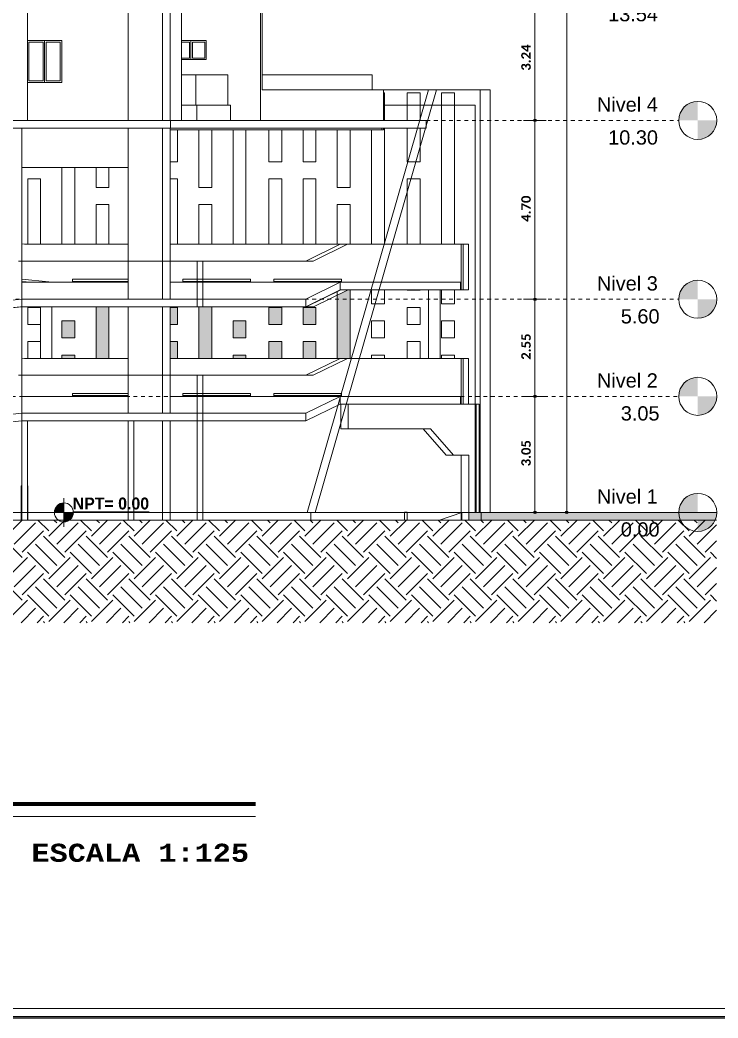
# Model space of a CAD drawing. Header units: metres. Extents: x -144 to 1000, y -717 to 29.
# Drawn here: x 122.27 to 140.63, y -672.35 to -646.13 of the extents above; entities that cross this region are included whole.
import ezdxf

# ---------------------------------------------------------------- set-up
doc = ezdxf.new("R2010")
doc.units = ezdxf.units.M
doc.linetypes.add('Punto 1 mm', pattern=[0.075, 0, -0.075])
doc.layers.get('0').update_dxf_attribs({"color": 1})
for name, color, linetype, lineweight in [('A-ANNO-DIMS', 1, 'Continuous', 9), ('A-DETL', 1, 'Continuous', 9), ('A-DETL-GENF', 1, 'Continuous', 9), ('A-DETL-THIN', 1, 'Continuous', 9), ('A-DOOR', 1, 'Continuous', 9), ('A-FLOR', 2, 'Continuous', 9), ('A-FLOR-HRAL', 1, 'Continuous', 9), ('A-FLOR-LEVL', 51, 'Continuous', 9), ('A-GLAZ', 1, 'Continuous', 9), ('A-WALL', 4, 'Continuous', 9), ('C-PRKG', 2, 'Continuous', 9), ('G-ANNO-DIMS', 1, 'Continuous', 9), ('G-ANNO-TEXT', 2, 'Continuous', 9), ('G-ANNO-TTLB', 3, 'Continuous', 18), ('G-IMPT', 1, 'Continuous', 9), ('S-COLS', 7, 'Continuous', 9)]:
    doc.layers.add(name, color=color, linetype=linetype, lineweight=lineweight)
doc.layers.add('A-WALL-PATT', color=7, linetype='Continuous', lineweight=35, true_color=0x9c9c9c)
doc.styles.add('Arial', font='arial.ttf', dxfattribs={"height": 0.433594})
doc.styles.add('Britannic Bold_B', font='', dxfattribs={"width": 0.7})
doc.styles.add('Calibri_B', font='calibrib.ttf', dxfattribs={"height": 0.165})
doc.styles.add('Courier New_B_8', font='courbd.ttf', dxfattribs={"height": 0.0035})
doc.styles.get('Britannic Bold_B').set_extended_font_data('Britannic Bold', bold=True)

# ---------------------------------------------------------------- blocks, each defined once
blk = doc.blocks.new('tarjeta de nathalie 00')
at = {"layer": 'G-IMPT', "lineweight": 9}
h = blk.add_hatch(color=3, dxfattribs=at)
h.paths.add_polyline_path([(-145.23888, -717.38489), (-145.21019, -717.38489), (-145.21019, -716.89355), (-145.21019, -716.79934), (-145.23888, -716.79934), (-145.23888, -716.89379)])
h.paths.add_polyline_path([(-145.20996, -716.7991), (-145.20996, -717.3851), (-145.2392, -717.3851), (-145.2392, -716.7991)])
h.paths.add_polyline_path([(-145.23902, -717.3868), (-145.20826, -717.3868), (-145.20826, -716.7974), (-145.2392, -716.7974), (-146.09866, -716.7974), (-146.09866, -717.3868)])
h.paths.add_polyline_path([(-145.20795, -716.79707), (-145.20795, -717.3871), (-146.09898, -717.3871), (-146.09898, -716.79707)])
at = {"layer": 'G-ANNO-TTLB', "color": 3}
for p, q in [((-145.20996, -717.3851), (-146.09696, -717.3851)), ((-146.09898, -717.3871), (-145.20795, -717.3871)), ((-146.09898, -717.38713), (-145.20795, -717.38713))]:
    blk.add_line(p, q, dxfattribs=at)
at = {"layer": 'G-ANNO-TTLB'}
blk.add_line((-145.23902, -717.3868), (-146.09866, -717.3868), dxfattribs=at)
blk = doc.blocks.new('GBGB')
at = {"layer": 'A-ANNO-DIMS', "lineweight": 25}
h = blk.add_hatch(color=256, dxfattribs=at)
edge = h.paths.add_edge_path()
edge.add_arc((135.812, -648.766), 0.0312, 0, 360)
h = blk.add_hatch(color=256, dxfattribs=at)
edge = h.paths.add_edge_path()
edge.add_arc((135.812, -648.766), 0.0312, 0, 360)
h = blk.add_hatch(color=256, dxfattribs=at)
edge = h.paths.add_edge_path()
edge.add_arc((135.812, -653.466), 0.0312, 0, 360)
h = blk.add_hatch(color=256, dxfattribs=at)
edge = h.paths.add_edge_path()
edge.add_arc((135.812, -653.466), 0.0312, 0, 360)
h = blk.add_hatch(color=256, dxfattribs=at)
edge = h.paths.add_edge_path()
edge.add_arc((135.812, -656.016), 0.0312, 0, 360)
h = blk.add_hatch(color=256, dxfattribs=at)
edge = h.paths.add_edge_path()
edge.add_arc((135.812, -656.016), 0.0312, 0, 360)
h = blk.add_hatch(color=256, dxfattribs=at)
edge = h.paths.add_edge_path()
edge.add_arc((135.812, -659.066), 0.0312, 0, 360)
h = blk.add_hatch(color=256, dxfattribs=at)
edge = h.paths.add_edge_path()
edge.add_arc((136.649, -659.066), 0.0312, 0, 360)
at = {"layer": 'A-DETL-GENF'}
h = blk.add_hatch(color=256, dxfattribs=at)
h.paths.add_polyline_path([(99.364, -659.266), (105.414, -659.266), (105.414, -659.066), (99.364, -659.066)])
h.paths.add_polyline_path([(140.588, -659.266), (140.588, -659.066), (134.078, -659.066), (134.078, -659.266), (135.435, -659.266)])
at = {"layer": 'A-FLOR-LEVL'}
h = blk.add_hatch(color=256, dxfattribs=at)
edge = h.paths.add_edge_path()
edge.add_line((140.095, -648.766), (139.595, -648.766))
edge.add_arc((140.095, -648.766), 0.5, 90, 180, ccw=False)
edge.add_line((140.095, -648.266), (140.095, -648.766))
h = blk.add_hatch(color=256, dxfattribs=at)
edge = h.paths.add_edge_path()
edge.add_line((140.095, -649.266), (140.095, -648.766))
edge.add_line((140.095, -648.766), (140.595, -648.766))
edge.add_arc((140.095, -648.766), 0.5, 270, 360, ccw=False)
h = blk.add_hatch(color=256, dxfattribs=at)
edge = h.paths.add_edge_path()
edge.add_line((140.095, -653.466), (139.595, -653.466))
edge.add_arc((140.095, -653.466), 0.5, 90, 180, ccw=False)
edge.add_line((140.095, -652.966), (140.095, -653.466))
h = blk.add_hatch(color=256, dxfattribs=at)
edge = h.paths.add_edge_path()
edge.add_line((140.095, -653.966), (140.095, -653.466))
edge.add_line((140.095, -653.466), (140.595, -653.466))
edge.add_arc((140.095, -653.466), 0.5, 270, 360, ccw=False)
h = blk.add_hatch(color=256, dxfattribs=at)
edge = h.paths.add_edge_path()
edge.add_line((140.095, -656.016), (139.595, -656.016))
edge.add_arc((140.095, -656.016), 0.5, 90, 180, ccw=False)
edge.add_line((140.095, -655.516), (140.095, -656.016))
h = blk.add_hatch(color=256, dxfattribs=at)
edge = h.paths.add_edge_path()
edge.add_line((140.095, -656.516), (140.095, -656.016))
edge.add_line((140.095, -656.016), (140.595, -656.016))
edge.add_arc((140.095, -656.016), 0.5, 270, 360, ccw=False)
h = blk.add_hatch(color=256, dxfattribs=at)
edge = h.paths.add_edge_path()
edge.add_line((140.095, -659.066), (139.595, -659.066))
edge.add_arc((140.095, -659.066), 0.5, 90, 180, ccw=False)
edge.add_line((140.095, -658.566), (140.095, -659.066))
h = blk.add_hatch(color=256, dxfattribs=at)
edge = h.paths.add_edge_path()
edge.add_line((140.095, -659.566), (140.095, -659.066))
edge.add_line((140.095, -659.066), (140.595, -659.066))
edge.add_arc((140.095, -659.066), 0.5, 270, 360, ccw=False)
at = {"layer": 'A-WALL-PATT', "true_color": 0xe0e6d9}
h = blk.add_hatch(color=254, dxfattribs=at)
h.paths.add_polyline_path([(123.374, -655.02), (123.712, -655.02), (123.712, -654.932), (123.374, -654.932)])
h.paths.add_polyline_path([(129.785, -655.02), (130.053, -655.02), (130.053, -654.578), (129.715, -654.578), (129.715, -655.02)])
h.paths.add_polyline_path([(129.153, -655.02), (129.153, -654.578), (128.815, -654.578), (128.815, -655.02), (128.994, -655.02)])
h.paths.add_polyline_path([(124.274, -655.02), (124.612, -655.02), (124.612, -653.667), (124.274, -653.667), (124.274, -654.932)])
h.paths.add_polyline_path([(126.218, -655.02), (126.412, -655.02), (126.412, -654.578), (126.218, -654.578), (126.218, -654.8)])
h.paths.add_polyline_path([(127.143, -655.02), (127.312, -655.02), (127.312, -653.667), (126.974, -653.667), (126.974, -655.02), (127.083, -655.02)])
h.paths.add_polyline_path([(128.212, -655.02), (128.212, -654.932), (127.874, -654.932), (127.874, -655.02)])
h.paths.add_polyline_path([(130.905, -655.02), (130.953, -655.02), (130.953, -653.22), (130.905, -653.22), (130.615, -653.361), (130.615, -655.02), (130.881, -655.02)])
h.paths.add_polyline_path([(128.212, -654.482), (128.212, -654.032), (127.874, -654.032), (127.874, -654.482)])
h.paths.add_polyline_path([(123.712, -654.482), (123.712, -654.032), (123.374, -654.032), (123.374, -654.482)])
h.paths.add_polyline_path([(126.412, -654.128), (126.412, -653.678), (126.218, -653.678), (126.218, -654.128)])
h.paths.add_polyline_path([(128.815, -654.128), (129.153, -654.128), (129.153, -653.678), (128.815, -653.678), (128.815, -654.032)])
h.paths.add_polyline_path([(129.715, -654.128), (130.053, -654.128), (130.053, -653.678), (129.715, -653.678), (129.715, -653.904)])
at = {"layer": 'G-ANNO-DIMS'}
h = blk.add_hatch(color=256, dxfattribs=at)
edge = h.paths.add_edge_path()
edge.add_line((123.426, -659.066), (123.176, -659.066))
edge.add_arc((123.426, -659.066), 0.25, 90, 180, ccw=False)
edge.add_line((123.426, -658.816), (123.426, -659.066))
h = blk.add_hatch(color=256, dxfattribs=at)
edge = h.paths.add_edge_path()
edge.add_line((123.426, -659.066), (123.676, -659.066))
edge.add_arc((123.426, -659.066), 0.25, 270, 360, ccw=False)
edge.add_line((123.426, -659.316), (123.426, -659.066))
at = {"layer": 'A-ANNO-DIMS'}
for p, q in [((136.649, -659.066), (136.649, -613.126)), ((135.812, -648.766), (135.812, -645.526)), ((135.812, -648.766), (135.512, -648.766)), ((135.812, -648.766), (135.512, -648.766)), ((135.812, -653.466), (135.812, -648.766)), ((135.812, -648.766), (136.112, -648.766)), ((135.812, -648.766), (136.112, -648.766)), ((135.812, -653.466), (135.512, -653.466)), ((135.812, -653.466), (135.512, -653.466)), ((135.812, -656.016), (135.812, -653.466)), ((135.812, -653.466), (136.112, -653.466)), ((135.812, -653.466), (136.112, -653.466)), ((135.812, -656.016), (135.512, -656.016)), ((135.812, -656.016), (135.512, -656.016)), ((135.812, -659.066), (135.812, -656.016)), ((135.812, -656.016), (136.112, -656.016)), ((135.812, -656.016), (136.112, -656.016)), ((135.812, -659.066), (135.512, -659.066)), ((135.812, -659.066), (136.112, -659.066)), ((136.649, -659.066), (136.349, -659.066)), ((136.649, -659.066), (136.949, -659.066))]:
    blk.add_line(p, q, dxfattribs=at)
at = {"layer": 'A-ANNO-DIMS', "lineweight": 25}
for centre in [(135.812, -648.766), (135.812, -648.766), (135.812, -653.466), (135.812, -653.466), (135.812, -656.016), (135.812, -656.016), (135.812, -659.066), (136.649, -659.066)]:
    blk.add_circle(centre, 0.0312, dxfattribs=at)
at = {"layer": 'A-DETL-GENF', "color": 252, "true_color": 0x959595}
for p, q in [((121.905, -659.69), (122.329, -659.266)), ((123.027, -659.55), (122.743, -659.266)), ((123.027, -659.69), (123.451, -659.266)), ((123.238, -659.339), (123.165, -659.266)), ((124.15, -659.55), (123.866, -659.266)), ((124.15, -659.69), (124.574, -659.266)), ((124.36, -659.339), (124.287, -659.266)), ((125.272, -659.55), (124.988, -659.266)), ((125.272, -659.69), (125.696, -659.266)), ((125.483, -659.339), (125.41, -659.266)), ((126.395, -659.55), (126.111, -659.266)), ((126.395, -659.69), (126.819, -659.266)), ((126.605, -659.339), (126.532, -659.266)), ((127.517, -659.55), (127.233, -659.266)), ((127.517, -659.69), (127.941, -659.266)), ((127.728, -659.339), (127.655, -659.266)), ((128.64, -659.55), (128.356, -659.266)), ((128.64, -659.69), (129.064, -659.266)), ((128.85, -659.339), (128.777, -659.266)), ((129.762, -659.55), (129.478, -659.266)), ((129.762, -659.69), (130.187, -659.266)), ((129.973, -659.339), (129.9, -659.266)), ((130.885, -659.55), (130.601, -659.266)), ((130.885, -659.69), (131.309, -659.266)), ((131.095, -659.339), (131.022, -659.266)), ((132.008, -659.55), (131.723, -659.266)), ((132.008, -659.69), (132.432, -659.266)), ((132.218, -659.339), (132.145, -659.266)), ((133.13, -659.55), (132.846, -659.266)), ((133.13, -659.69), (133.554, -659.266)), ((133.341, -659.339), (133.267, -659.266)), ((134.253, -659.55), (133.969, -659.266)), ((134.253, -659.69), (134.677, -659.266)), ((134.463, -659.339), (134.39, -659.266)), ((135.375, -659.55), (135.091, -659.266)), ((135.375, -659.69), (135.799, -659.266)), ((135.586, -659.339), (135.513, -659.266)), ((136.498, -659.55), (136.214, -659.266)), ((136.498, -659.69), (136.922, -659.266)), ((136.708, -659.339), (136.635, -659.266)), ((137.62, -659.55), (137.336, -659.266)), ((137.62, -659.69), (138.044, -659.266)), ((137.831, -659.339), (137.758, -659.266)), ((138.743, -659.55), (138.459, -659.266)), ((138.743, -659.69), (139.167, -659.266)), ((138.953, -659.339), (138.88, -659.266)), ((139.865, -659.55), (139.581, -659.266)), ((139.865, -659.69), (140.289, -659.266)), ((140.076, -659.339), (140.003, -659.266)), ((122.115, -659.901), (122.676, -659.34)), ((122.326, -660.111), (122.887, -659.55)), ((123.238, -659.901), (123.799, -659.34)), ((123.448, -660.111), (124.009, -659.55)), ((124.36, -659.901), (124.922, -659.34)), ((124.571, -660.111), (125.132, -659.55)), ((125.483, -659.901), (126.044, -659.34)), ((125.693, -660.111), (126.255, -659.55)), ((126.605, -659.901), (127.167, -659.34)), ((126.816, -660.111), (127.377, -659.55)), ((127.728, -659.901), (128.289, -659.34)), ((127.938, -660.111), (128.5, -659.55)), ((128.85, -659.901), (129.412, -659.34)), ((129.061, -660.111), (129.622, -659.55)), ((129.973, -659.901), (130.534, -659.34)), ((130.183, -660.111), (130.745, -659.55)), ((131.095, -659.901), (131.657, -659.34)), ((131.306, -660.111), (131.867, -659.55)), ((132.218, -659.901), (132.779, -659.34)), ((132.428, -660.111), (132.99, -659.55)), ((133.341, -659.901), (133.902, -659.34)), ((133.551, -660.111), (134.112, -659.55)), ((134.463, -659.901), (135.024, -659.34)), ((134.674, -660.111), (135.235, -659.55)), ((135.586, -659.901), (136.147, -659.34)), ((135.796, -660.111), (136.357, -659.55)), ((136.708, -659.901), (137.269, -659.34)), ((136.919, -660.111), (137.48, -659.55)), ((137.831, -659.901), (138.392, -659.34)), ((138.041, -660.111), (138.602, -659.55)), ((138.953, -659.901), (139.514, -659.34)), ((139.164, -660.111), (139.725, -659.55)), ((140.076, -659.901), (140.588, -659.389)), ((122.326, -660.252), (121.764, -659.691)), ((123.448, -660.252), (122.887, -659.691)), ((124.571, -660.252), (124.009, -659.691)), ((125.693, -660.252), (125.132, -659.691)), ((126.816, -660.252), (126.255, -659.691)), ((127.938, -660.252), (127.377, -659.691)), ((129.061, -660.252), (128.5, -659.691)), ((130.183, -660.252), (129.622, -659.691)), ((131.306, -660.252), (130.745, -659.691)), ((132.428, -660.252), (131.867, -659.691)), ((133.551, -660.252), (132.99, -659.691)), ((134.674, -660.252), (134.112, -659.691)), ((135.796, -660.252), (135.235, -659.691)), ((136.919, -660.252), (136.357, -659.691)), ((138.041, -660.252), (137.48, -659.691)), ((139.164, -660.252), (138.602, -659.691)), ((140.286, -660.252), (139.725, -659.691)), ((140.286, -660.111), (140.588, -659.809)), ((123.238, -660.462), (122.676, -659.901)), ((124.36, -660.462), (123.799, -659.901)), ((125.483, -660.462), (124.922, -659.901)), ((126.605, -660.462), (126.044, -659.901)), ((127.728, -660.462), (127.167, -659.901)), ((128.85, -660.462), (128.289, -659.901)), ((129.973, -660.462), (129.412, -659.901)), ((131.095, -660.462), (130.534, -659.901)), ((132.218, -660.462), (131.657, -659.901)), ((133.341, -660.462), (132.779, -659.901)), ((134.463, -660.462), (133.902, -659.901)), ((135.586, -660.462), (135.024, -659.901)), ((136.708, -660.462), (136.147, -659.901)), ((137.831, -660.462), (137.269, -659.901)), ((138.953, -660.462), (138.392, -659.901)), ((140.076, -660.462), (139.514, -659.901)), ((121.905, -660.813), (122.466, -660.252)), ((123.027, -660.673), (122.466, -660.112)), ((123.027, -660.813), (123.589, -660.252)), ((124.15, -660.673), (123.589, -660.112)), ((124.15, -660.813), (124.711, -660.252)), ((125.272, -660.673), (124.711, -660.112)), ((125.272, -660.813), (125.834, -660.252)), ((126.395, -660.673), (125.834, -660.112)), ((126.395, -660.813), (126.956, -660.252)), ((127.517, -660.673), (126.956, -660.112)), ((127.517, -660.813), (128.079, -660.252)), ((128.64, -660.673), (128.079, -660.112)), ((128.64, -660.813), (129.201, -660.252)), ((129.762, -660.673), (129.201, -660.112)), ((129.762, -660.813), (130.324, -660.252)), ((130.885, -660.673), (130.324, -660.112)), ((130.885, -660.813), (131.446, -660.252)), ((132.008, -660.673), (131.446, -660.112)), ((132.008, -660.813), (132.569, -660.252)), ((133.13, -660.673), (132.569, -660.112)), ((133.13, -660.813), (133.691, -660.252)), ((134.253, -660.673), (133.691, -660.112)), ((134.253, -660.813), (134.814, -660.252)), ((135.375, -660.673), (134.814, -660.112)), ((135.375, -660.813), (135.936, -660.252)), ((136.498, -660.673), (135.936, -660.112)), ((136.498, -660.813), (137.059, -660.252)), ((137.62, -660.673), (137.059, -660.112)), ((137.62, -660.813), (138.181, -660.252)), ((138.743, -660.673), (138.181, -660.112)), ((138.743, -660.813), (139.304, -660.252)), ((139.865, -660.673), (139.304, -660.112)), ((139.865, -660.813), (140.427, -660.252)), ((140.588, -660.274), (140.427, -660.112)), ((122.115, -661.024), (122.676, -660.463)), ((123.238, -661.024), (123.799, -660.463)), ((124.36, -661.024), (124.922, -660.463)), ((125.483, -661.024), (126.044, -660.463)), ((126.605, -661.024), (127.167, -660.463)), ((127.728, -661.024), (128.289, -660.463)), ((128.85, -661.024), (129.412, -660.463)), ((129.973, -661.024), (130.534, -660.463)), ((131.095, -661.024), (131.657, -660.463)), ((132.218, -661.024), (132.779, -660.463)), ((133.341, -661.024), (133.902, -660.463)), ((134.463, -661.024), (135.024, -660.463)), ((135.586, -661.024), (136.147, -660.463)), ((136.708, -661.024), (137.269, -660.463)), ((137.831, -661.024), (138.392, -660.463)), ((138.953, -661.024), (139.514, -660.463)), ((140.076, -661.024), (140.588, -660.511)), ((122.326, -661.374), (121.764, -660.813)), ((122.326, -661.234), (122.887, -660.673)), ((123.448, -661.374), (122.887, -660.813)), ((123.448, -661.234), (124.009, -660.673)), ((124.571, -661.374), (124.009, -660.813)), ((124.571, -661.234), (125.132, -660.673)), ((125.693, -661.374), (125.132, -660.813)), ((125.693, -661.234), (126.255, -660.673)), ((126.816, -661.374), (126.255, -660.813)), ((126.816, -661.234), (127.377, -660.673)), ((127.938, -661.374), (127.377, -660.813)), ((127.938, -661.234), (128.5, -660.673)), ((129.061, -661.374), (128.5, -660.813)), ((129.061, -661.234), (129.622, -660.673)), ((130.183, -661.374), (129.622, -660.813)), ((130.183, -661.234), (130.745, -660.673)), ((131.306, -661.374), (130.745, -660.813)), ((131.306, -661.234), (131.867, -660.673)), ((132.428, -661.374), (131.867, -660.813)), ((132.428, -661.234), (132.99, -660.673)), ((133.551, -661.374), (132.99, -660.813)), ((133.551, -661.234), (134.112, -660.673)), ((134.674, -661.374), (134.112, -660.813)), ((134.674, -661.234), (135.235, -660.673)), ((135.796, -661.374), (135.235, -660.813)), ((135.796, -661.234), (136.357, -660.673)), ((136.919, -661.374), (136.357, -660.813)), ((136.919, -661.234), (137.48, -660.673)), ((138.041, -661.374), (137.48, -660.813)), ((138.041, -661.234), (138.602, -660.673)), ((139.164, -661.374), (138.602, -660.813)), ((139.164, -661.234), (139.725, -660.673)), ((140.286, -661.374), (139.725, -660.813)), ((123.238, -661.584), (122.676, -661.023)), ((124.36, -661.584), (123.799, -661.023)), ((125.483, -661.584), (124.922, -661.023)), ((126.605, -661.584), (126.044, -661.023)), ((127.728, -661.584), (127.167, -661.023)), ((128.85, -661.584), (128.289, -661.023)), ((129.973, -661.584), (129.412, -661.023)), ((131.095, -661.584), (130.534, -661.023)), ((132.218, -661.584), (131.657, -661.023)), ((133.341, -661.584), (132.779, -661.023)), ((134.463, -661.584), (133.902, -661.023)), ((135.586, -661.584), (135.024, -661.023)), ((136.708, -661.584), (136.147, -661.023)), ((137.831, -661.584), (137.269, -661.023)), ((138.953, -661.584), (138.392, -661.023)), ((140.076, -661.584), (139.514, -661.023)), ((140.286, -661.234), (140.588, -660.932)), ((121.905, -661.935), (122.466, -661.374)), ((123.027, -661.795), (122.466, -661.234)), ((123.027, -661.935), (123.589, -661.374)), ((124.15, -661.795), (123.589, -661.234)), ((124.15, -661.935), (124.711, -661.374)), ((125.272, -661.795), (124.711, -661.234)), ((125.272, -661.935), (125.834, -661.374)), ((126.395, -661.795), (125.834, -661.234)), ((126.395, -661.935), (126.956, -661.374)), ((127.517, -661.795), (126.956, -661.234)), ((127.517, -661.935), (128.079, -661.374)), ((128.64, -661.795), (128.079, -661.234)), ((128.64, -661.935), (129.201, -661.374)), ((129.762, -661.795), (129.201, -661.234)), ((129.762, -661.935), (130.324, -661.374)), ((130.885, -661.795), (130.324, -661.234)), ((130.885, -661.935), (131.446, -661.374)), ((132.008, -661.795), (131.446, -661.234)), ((132.008, -661.935), (132.569, -661.374)), ((133.13, -661.795), (132.569, -661.234)), ((133.13, -661.935), (133.691, -661.374)), ((134.253, -661.795), (133.691, -661.234)), ((134.253, -661.935), (134.814, -661.374)), ((135.375, -661.795), (134.814, -661.234)), ((135.375, -661.935), (135.936, -661.374)), ((136.498, -661.795), (135.936, -661.234)), ((136.498, -661.935), (137.059, -661.374)), ((137.62, -661.795), (137.059, -661.234)), ((137.62, -661.935), (138.181, -661.374)), ((138.743, -661.795), (138.181, -661.234)), ((138.743, -661.935), (139.304, -661.374)), ((139.865, -661.795), (139.304, -661.234)), ((139.865, -661.935), (140.427, -661.374)), ((140.588, -661.396), (140.427, -661.234)), ((122.299, -661.963), (122.676, -661.585)), ((123.421, -661.963), (123.799, -661.585)), ((124.544, -661.963), (124.922, -661.585)), ((125.667, -661.963), (126.044, -661.585)), ((126.789, -661.963), (127.167, -661.585)), ((127.912, -661.963), (128.289, -661.585)), ((129.034, -661.963), (129.412, -661.585)), ((130.157, -661.963), (130.534, -661.585)), ((131.279, -661.963), (131.657, -661.585)), ((132.402, -661.963), (132.779, -661.585)), ((133.524, -661.963), (133.902, -661.585)), ((134.647, -661.963), (135.024, -661.585)), ((135.769, -661.963), (136.147, -661.585)), ((136.892, -661.963), (137.269, -661.585)), ((138.014, -661.963), (138.392, -661.585)), ((139.137, -661.963), (139.514, -661.585)), ((140.259, -661.963), (140.588, -661.634)), ((122.719, -661.963), (122.887, -661.795)), ((123.842, -661.963), (124.009, -661.795)), ((124.964, -661.963), (125.132, -661.795)), ((126.087, -661.963), (126.255, -661.795)), ((127.21, -661.963), (127.377, -661.795)), ((128.332, -661.963), (128.5, -661.795)), ((129.455, -661.963), (129.622, -661.795)), ((130.577, -661.963), (130.745, -661.795)), ((131.7, -661.963), (131.867, -661.795)), ((132.822, -661.963), (132.99, -661.795)), ((133.945, -661.963), (134.112, -661.795)), ((135.067, -661.963), (135.235, -661.795)), ((136.19, -661.963), (136.357, -661.795)), ((137.312, -661.963), (137.48, -661.795)), ((138.435, -661.963), (138.602, -661.795)), ((139.557, -661.963), (139.725, -661.795)), ((122.914, -661.963), (122.887, -661.936)), ((124.036, -661.963), (124.009, -661.936)), ((125.159, -661.963), (125.132, -661.936)), ((126.282, -661.963), (126.255, -661.936)), ((127.404, -661.963), (127.377, -661.936)), ((128.527, -661.963), (128.5, -661.936)), ((129.649, -661.963), (129.622, -661.936)), ((130.772, -661.963), (130.745, -661.936)), ((131.894, -661.963), (131.867, -661.936)), ((133.017, -661.963), (132.99, -661.936)), ((134.139, -661.963), (134.112, -661.936)), ((135.262, -661.963), (135.235, -661.936)), ((136.384, -661.963), (136.357, -661.936)), ((137.507, -661.963), (137.48, -661.936)), ((138.629, -661.963), (138.602, -661.936)), ((139.752, -661.963), (139.725, -661.936))]:
    blk.add_line(p, q, dxfattribs=at)
at = {"layer": 'A-DETL-THIN'}
for p, q in [((99.364, -659.066), (140.588, -659.066)), ((140.588, -659.266), (99.364, -659.266)), ((140.588, -659.266), (99.364, -659.266))]:
    blk.add_line(p, q, dxfattribs=at)
at = {"layer": 'A-DETL-THIN', "color": 251, "true_color": 0x666666}
blk.add_line((127.796, -659.066), (127.803, -659.066), dxfattribs=at)
at = {"layer": 'A-DOOR', "color": 251, "true_color": 0x666666}
for p, q in [((122.303, -659.266), (122.303, -658.366)), ((122.304, -658.366), (122.318, -658.366)), ((122.468, -658.366), (122.478, -658.366)), ((122.478, -658.366), (122.478, -659.266))]:
    blk.add_line(p, q, dxfattribs=at)
at = {"layer": 'A-FLOR'}
for p, q in [((115.618, -648.766), (132.951, -648.766)), ((126.226, -648.766), (126.226, -648.966)), ((132.951, -648.966), (115.618, -648.966)), ((111.718, -654.707), (122.317, -653.667)), ((134.398, -659.066), (134.398, -659.266))]:
    blk.add_line(p, q, dxfattribs=at)
at = {"layer": 'A-FLOR', "color": 251, "true_color": 0x666666}
for p, q in [((132.951, -648.966), (132.951, -648.766)), ((122.318, -653.02), (125.118, -653.02)), ((126.218, -653.02), (130.694, -653.02)), ((130.694, -653.02), (129.789, -653.463)), ((129.789, -653.663), (130.694, -653.22)), ((130.694, -653.22), (130.694, -653.02)), ((122.318, -653.467), (111.718, -654.507)), ((122.318, -653.667), (122.318, -653.463)), ((125.118, -653.463), (122.318, -653.463)), ((122.318, -653.467), (129.789, -653.467)), ((129.789, -653.463), (126.018, -653.463)), ((126.927, -653.667), (126.927, -653.467)), ((129.789, -653.667), (129.789, -653.463)), ((122.318, -656.019), (125.118, -656.019)), ((126.218, -656.019), (130.695, -656.019)), ((130.695, -656.019), (129.788, -656.462)), ((129.789, -656.662), (130.695, -656.219)), ((122.318, -656.462), (111.718, -657.512)), ((111.718, -657.712), (122.318, -656.662)), ((122.318, -656.462), (129.789, -656.462)), ((122.318, -656.662), (122.318, -656.462)), ((125.118, -656.462), (122.318, -656.462)), ((129.789, -656.662), (122.468, -656.662)), ((129.788, -656.462), (126.018, -656.462)), ((129.789, -656.462), (129.789, -656.662)), ((126.218, -659.066), (127.706, -659.066)), ((133.887, -659.066), (133.301, -659.266)), ((133.887, -659.266), (133.887, -659.066))]:
    blk.add_line(p, q, dxfattribs=at)
at = {"layer": 'A-FLOR', "color": 253, "true_color": 0xa3a3a3}
for p, q in [((130.694, -653.02), (133.855, -653.02)), ((133.855, -653.22), (130.694, -653.22)), ((130.694, -653.22), (130.694, -653.22)), ((133.855, -653.22), (133.855, -653.02)), ((130.695, -656.219), (130.695, -656.019)), ((130.695, -656.02), (133.858, -656.02)), ((133.858, -656.22), (133.858, -656.02)), ((130.712, -656.22), (130.694, -656.22)), ((132.457, -659.066), (134.398, -659.066))]:
    blk.add_line(p, q, dxfattribs=at)
at = {"layer": 'A-FLOR', "color": 254, "true_color": 0xdddddd}
blk.add_line((132.383, -659.066), (127.706, -659.066), dxfattribs=at)
at = {"layer": 'A-FLOR-HRAL'}
for p, q in [((126.895, -647.566), (126.518, -647.566)), ((126.895, -648.366), (126.895, -647.566)), ((127.737, -647.566), (126.895, -647.566)), ((127.737, -648.366), (127.737, -647.566)), ((131.533, -647.566), (128.638, -647.566)), ((131.533, -647.966), (131.533, -647.566))]:
    blk.add_line(p, q, dxfattribs=at)
at = {"layer": 'A-FLOR-LEVL', "color": 251, "linetype": 'Punto 1 mm', "true_color": 0x6c6c6c}
for p, q in [((108.958, -648.766), (139.595, -648.766)), ((108.958, -653.466), (139.595, -653.466)), ((102.056, -656.016), (139.595, -656.016)), ((102.056, -659.066), (139.595, -659.066))]:
    blk.add_line(p, q, dxfattribs=at)
at = {"layer": 'A-FLOR-LEVL'}
for centre in [(140.095, -648.766), (140.095, -653.466), (140.095, -656.016), (140.095, -659.066)]:
    blk.add_circle(centre, 0.5, dxfattribs=at)
at = {"layer": 'A-GLAZ'}
for p, q in [((122.878, -646.706), (122.508, -646.706)), ((122.508, -646.706), (122.508, -647.726)), ((122.878, -647.726), (122.878, -646.706)), ((122.918, -647.766), (122.918, -646.666)), ((122.918, -646.666), (122.918, -647.766)), ((123.328, -646.706), (122.958, -646.706)), ((122.958, -646.706), (122.958, -647.726)), ((123.328, -647.726), (123.328, -646.706)), ((126.728, -646.706), (126.518, -646.706)), ((126.728, -647.126), (126.728, -646.706)), ((126.768, -647.166), (126.768, -646.666)), ((126.768, -646.666), (126.768, -647.166)), ((127.128, -646.706), (126.808, -646.706)), ((126.808, -646.706), (126.808, -647.126)), ((127.128, -647.126), (127.128, -646.706)), ((126.728, -647.126), (126.518, -647.126)), ((127.128, -647.126), (126.808, -647.126)), ((122.878, -647.726), (122.508, -647.726)), ((123.328, -647.726), (122.958, -647.726))]:
    blk.add_line(p, q, dxfattribs=at)
at = {"layer": 'A-WALL'}
for p, q in [((122.468, -648.766), (122.468, -626.086)), ((126.518, -626.086), (126.518, -648.766)), ((126.224, -648.766), (126.224, -645.526)), ((128.595, -648.766), (128.595, -645.526)), ((128.638, -645.526), (128.638, -647.966)), ((122.468, -646.666), (123.368, -646.666)), ((123.368, -646.666), (123.368, -647.766)), ((126.518, -646.666), (127.168, -646.666)), ((127.168, -646.666), (127.168, -647.166)), ((127.168, -647.166), (126.518, -647.166)), ((123.368, -647.766), (122.468, -647.766)), ((131.831, -647.966), (128.638, -647.966)), ((129.824, -659.066), (133.018, -647.966)), ((133.226, -647.966), (130.032, -659.066)), ((131.831, -647.966), (131.831, -648.766)), ((131.831, -647.966), (133.018, -647.966)), ((133.018, -647.966), (133.226, -647.966)), ((133.226, -647.966), (134.637, -647.966)), ((134.637, -659.066), (134.637, -647.966)), ((134.637, -659.066), (134.637, -647.966)), ((131.831, -648.039), (131.853, -648.039)), ((131.853, -648.039), (131.853, -648.766)), ((132.456, -648.766), (132.456, -648.039)), ((132.456, -648.039), (132.794, -648.039)), ((132.794, -648.039), (132.794, -648.747)), ((127.809, -648.366), (126.518, -648.366)), ((126.925, -648.366), (126.925, -648.766)), ((127.809, -648.766), (127.809, -648.366)), ((131.853, -648.366), (131.831, -648.366)), ((132.794, -648.366), (132.456, -648.366)), ((126.218, -649.016), (131.831, -649.016)), ((126.412, -649.016), (126.412, -649.853)), ((126.974, -650.528), (126.974, -649.016)), ((127.312, -649.016), (127.312, -650.528)), ((127.874, -652.02), (127.874, -649.016)), ((128.212, -649.016), (128.212, -652.02)), ((128.815, -649.853), (128.815, -649.016)), ((129.153, -649.016), (129.153, -649.853)), ((129.715, -649.853), (129.715, -649.016)), ((130.053, -649.016), (130.053, -649.853)), ((130.615, -650.528), (130.615, -649.016)), ((130.953, -649.016), (130.953, -650.528)), ((131.515, -652.02), (131.515, -649.016)), ((131.788, -649.016), (131.788, -648.966)), ((131.831, -648.966), (131.831, -649.016)), ((131.853, -648.966), (131.853, -652.016)), ((132.456, -649.853), (132.456, -648.966)), ((126.412, -649.853), (126.218, -649.853)), ((129.153, -649.853), (128.815, -649.853)), ((130.053, -649.853), (129.715, -649.853)), ((132.475, -649.853), (132.456, -649.853)), ((122.318, -650.006), (125.118, -650.006)), ((123.374, -652.02), (123.374, -650.006)), ((123.712, -650.006), (123.712, -652.02)), ((124.274, -650.528), (124.274, -650.006)), ((124.612, -650.006), (124.612, -650.528)), ((122.474, -652.02), (122.474, -650.303)), ((122.474, -650.303), (122.812, -650.303)), ((122.812, -650.303), (122.812, -652.02)), ((126.218, -650.303), (126.412, -650.303)), ((126.412, -650.303), (126.412, -652.02)), ((128.815, -652.02), (128.815, -650.303)), ((128.815, -650.303), (129.153, -650.303)), ((129.153, -650.303), (129.153, -652.02)), ((129.715, -652.02), (129.715, -650.303)), ((129.715, -650.303), (130.053, -650.303)), ((130.053, -650.303), (130.053, -652.02)), ((124.612, -650.528), (124.274, -650.528)), ((127.312, -650.528), (126.974, -650.528)), ((130.953, -650.528), (130.615, -650.528)), ((124.274, -652.02), (124.274, -650.978)), ((124.274, -650.978), (124.612, -650.978)), ((124.612, -650.978), (124.612, -652.02)), ((126.974, -652.02), (126.974, -650.978)), ((126.974, -650.978), (127.312, -650.978)), ((127.312, -650.978), (127.312, -652.02)), ((130.615, -652.02), (130.615, -650.978)), ((130.615, -650.978), (130.953, -650.978)), ((130.953, -650.978), (130.953, -652.02)), ((122.392, -652.02), (122.318, -652.011)), ((125.118, -652.02), (122.392, -652.02)), ((133.873, -652.02), (126.218, -652.02)), ((129.785, -652.462), (130.689, -652.02)), ((130.881, -652.02), (129.977, -652.462)), ((129.977, -652.462), (126.927, -652.462)), ((127.083, -653.667), (127.083, -652.467)), ((127.143, -652.462), (127.143, -652.467)), ((129.99, -653.667), (130.905, -653.22)), ((130.953, -653.22), (130.953, -655.02)), ((130.615, -655.02), (130.615, -653.361)), ((111.612, -654.717), (122.312, -653.667)), ((122.474, -654.128), (122.474, -653.678)), ((122.474, -653.678), (122.812, -653.678)), ((122.812, -653.678), (122.812, -654.128)), ((124.274, -655.02), (124.274, -653.667)), ((124.612, -653.667), (124.612, -655.02)), ((126.218, -653.678), (126.412, -653.678)), ((126.412, -653.678), (126.412, -654.128)), ((126.974, -655.02), (126.974, -653.667)), ((127.312, -653.667), (127.312, -655.02)), ((128.815, -654.128), (128.815, -653.678)), ((128.815, -653.678), (129.153, -653.678)), ((129.153, -653.678), (129.153, -654.128)), ((129.715, -654.128), (129.715, -653.678)), ((129.715, -653.678), (130.053, -653.678)), ((130.053, -653.678), (130.053, -654.128)), ((123.374, -654.482), (123.374, -654.032)), ((123.374, -654.032), (123.712, -654.032)), ((123.712, -654.032), (123.712, -654.482)), ((127.874, -654.482), (127.874, -654.032)), ((127.874, -654.032), (128.212, -654.032)), ((128.212, -654.032), (128.212, -654.482)), ((122.812, -654.128), (122.474, -654.128)), ((126.412, -654.128), (126.218, -654.128)), ((129.153, -654.128), (128.815, -654.128)), ((130.053, -654.128), (129.715, -654.128)), ((122.474, -655.02), (122.474, -654.578)), ((122.474, -654.578), (122.812, -654.578)), ((122.812, -654.578), (122.812, -655.02)), ((123.712, -654.482), (123.374, -654.482)), ((126.218, -654.578), (126.412, -654.578)), ((126.412, -654.578), (126.412, -655.02)), ((128.212, -654.482), (127.874, -654.482)), ((128.815, -655.02), (128.815, -654.578)), ((128.815, -654.578), (129.153, -654.578)), ((129.153, -654.578), (129.153, -655.02)), ((129.715, -655.02), (129.715, -654.578)), ((129.715, -654.578), (130.053, -654.578)), ((130.053, -654.578), (130.053, -655.02)), ((122.392, -655.02), (122.318, -655.011)), ((125.118, -655.02), (122.392, -655.02)), ((123.374, -655.02), (123.374, -654.932)), ((123.374, -654.932), (123.712, -654.932)), ((123.712, -654.932), (123.712, -655.02)), ((133.873, -655.02), (126.218, -655.02)), ((127.874, -655.02), (127.874, -654.932)), ((127.874, -654.932), (128.212, -654.932)), ((128.212, -654.932), (128.212, -655.02)), ((129.785, -655.462), (130.689, -655.02)), ((130.881, -655.02), (129.977, -655.462)), ((129.785, -655.462), (122.228, -655.462)), ((127.083, -659.266), (127.083, -655.462)), ((130.032, -659.066), (129.824, -659.066)), ((134.637, -659.066), (130.032, -659.066))]:
    blk.add_line(p, q, dxfattribs=at)
at = {"layer": 'A-WALL', "color": 251, "true_color": 0x666666}
for p, q in [((133.018, -647.966), (131.831, -647.966)), ((131.831, -647.966), (133.018, -647.966)), ((133.018, -647.966), (134.371, -647.966)), ((134.371, -647.966), (133.018, -647.966)), ((134.637, -647.966), (134.371, -647.966)), ((134.371, -659.066), (134.371, -647.966)), ((134.371, -647.966), (134.637, -647.966)), ((131.853, -648.039), (131.831, -648.039)), ((131.853, -648.766), (131.853, -648.039)), ((132.456, -648.039), (132.456, -648.766)), ((132.794, -648.039), (132.456, -648.039)), ((132.794, -648.747), (132.794, -648.039)), ((133.356, -652.02), (133.356, -648.039)), ((133.356, -648.039), (133.694, -648.039)), ((133.694, -648.039), (133.694, -652.02)), ((132.456, -648.366), (131.853, -648.366)), ((132.903, -648.366), (132.794, -648.366)), ((133.694, -648.366), (133.356, -648.366)), ((132.794, -648.747), (132.794, -648.766)), ((126.412, -649.853), (126.412, -649.016)), ((126.974, -649.016), (126.974, -650.528)), ((127.312, -650.528), (127.312, -649.016)), ((127.874, -649.016), (127.874, -652.02)), ((128.212, -652.02), (128.212, -649.016)), ((128.815, -649.016), (128.815, -649.853)), ((129.153, -649.853), (129.153, -649.016)), ((129.715, -649.016), (129.715, -649.853)), ((130.053, -649.853), (130.053, -649.016)), ((130.615, -649.016), (130.615, -650.528)), ((130.953, -650.528), (130.953, -649.016)), ((131.515, -649.016), (131.515, -652.02)), ((131.853, -652.016), (131.853, -648.966)), ((132.456, -648.966), (132.456, -649.853)), ((132.794, -648.966), (132.794, -649.853)), ((126.218, -649.853), (126.412, -649.853)), ((128.815, -649.853), (129.153, -649.853)), ((129.715, -649.853), (130.053, -649.853)), ((132.456, -649.853), (132.475, -649.853)), ((132.794, -649.853), (132.475, -649.853)), ((123.374, -650.006), (123.374, -652.02)), ((123.712, -652.02), (123.712, -650.006)), ((124.274, -650.006), (124.274, -650.528)), ((124.612, -650.528), (124.612, -650.006)), ((122.474, -650.303), (122.474, -652.02)), ((122.812, -650.303), (122.474, -650.303)), ((122.812, -652.02), (122.812, -650.303)), ((126.412, -650.303), (126.218, -650.303)), ((126.412, -652.02), (126.412, -650.303)), ((128.815, -650.303), (128.815, -652.02)), ((129.153, -650.303), (128.815, -650.303)), ((129.153, -652.02), (129.153, -650.303)), ((129.715, -650.303), (129.715, -652.02)), ((130.053, -650.303), (129.715, -650.303)), ((130.053, -652.02), (130.053, -650.303)), ((132.456, -652.02), (132.456, -650.303)), ((132.456, -650.303), (132.794, -650.303)), ((132.794, -650.303), (132.794, -652.02)), ((124.274, -650.528), (124.612, -650.528)), ((126.974, -650.528), (127.312, -650.528)), ((130.615, -650.528), (130.953, -650.528)), ((124.612, -650.978), (124.274, -650.978)), ((124.274, -650.978), (124.274, -652.02)), ((124.612, -652.02), (124.612, -650.978)), ((127.312, -650.978), (126.974, -650.978)), ((126.974, -650.978), (126.974, -652.02)), ((127.312, -652.02), (127.312, -650.978)), ((130.953, -650.978), (130.615, -650.978)), ((130.615, -650.978), (130.615, -652.02)), ((130.953, -652.02), (130.953, -650.978)), ((131.853, -652.016), (131.853, -652.02)), ((133.877, -652.02), (133.873, -652.02)), ((134.069, -653.22), (134.069, -652.02)), ((122.229, -652.467), (127.143, -652.467)), ((126.927, -653.467), (126.927, -652.462)), ((130.712, -653.22), (129.798, -653.667)), ((130.615, -653.361), (130.615, -653.258)), ((130.953, -655.02), (130.953, -653.22)), ((131.515, -653.582), (131.515, -653.22)), ((131.853, -653.22), (131.853, -653.582)), ((132.456, -653.228), (132.456, -653.22)), ((132.794, -653.228), (132.456, -653.228)), ((132.794, -653.22), (132.794, -653.228)), ((133.356, -653.582), (133.356, -653.22)), ((133.694, -653.22), (133.694, -653.582)), ((133.873, -653.22), (133.877, -653.22)), ((130.615, -653.361), (130.615, -655.02)), ((122.286, -653.667), (111.586, -654.717)), ((129.99, -653.667), (122.286, -653.667)), ((122.474, -653.678), (122.474, -654.128)), ((122.812, -653.678), (122.474, -653.678)), ((122.812, -654.128), (122.812, -653.678)), ((122.812, -653.678), (122.812, -654.128)), ((123.112, -653.667), (123.112, -655.02)), ((123.112, -655.02), (123.112, -653.667)), ((124.274, -653.667), (124.274, -655.02)), ((124.612, -655.02), (124.612, -653.667)), ((126.412, -653.678), (126.218, -653.678)), ((126.412, -654.128), (126.412, -653.678)), ((126.974, -653.667), (126.974, -655.02)), ((127.312, -655.02), (127.312, -653.667)), ((128.815, -653.678), (128.815, -654.128)), ((129.153, -653.678), (128.815, -653.678)), ((129.153, -654.128), (129.153, -653.678)), ((129.715, -653.678), (129.715, -654.128)), ((130.053, -653.678), (129.715, -653.678)), ((130.053, -654.128), (130.053, -653.678)), ((131.853, -653.582), (131.515, -653.582)), ((132.456, -654.128), (132.456, -653.678)), ((132.456, -653.678), (132.794, -653.678)), ((132.794, -653.678), (132.794, -654.128)), ((133.694, -653.582), (133.356, -653.582)), ((123.374, -654.032), (123.374, -654.482)), ((123.712, -654.032), (123.374, -654.032)), ((123.712, -654.482), (123.712, -654.032)), ((127.874, -654.032), (127.874, -654.482)), ((128.212, -654.032), (127.874, -654.032)), ((128.212, -654.482), (128.212, -654.032)), ((131.515, -654.482), (131.515, -654.032)), ((131.515, -654.032), (131.853, -654.032)), ((131.853, -654.032), (131.853, -654.482)), ((133.356, -654.482), (133.356, -654.032)), ((133.356, -654.032), (133.694, -654.032)), ((133.694, -654.032), (133.694, -654.482)), ((122.474, -654.128), (122.812, -654.128)), ((126.218, -654.128), (126.412, -654.128)), ((128.815, -654.128), (129.153, -654.128)), ((129.715, -654.128), (130.053, -654.128)), ((132.794, -654.128), (132.456, -654.128)), ((122.474, -654.578), (122.474, -655.02)), ((122.812, -654.578), (122.474, -654.578)), ((122.812, -655.02), (122.812, -654.578)), ((122.812, -654.578), (122.812, -655.02)), ((123.374, -654.482), (123.712, -654.482)), ((126.412, -654.578), (126.218, -654.578)), ((126.412, -655.02), (126.412, -654.578)), ((127.874, -654.482), (128.212, -654.482)), ((128.815, -654.578), (128.815, -655.02)), ((129.153, -654.578), (128.815, -654.578)), ((129.153, -655.02), (129.153, -654.578)), ((129.715, -654.578), (129.715, -655.02)), ((130.053, -654.578), (129.715, -654.578)), ((130.053, -655.02), (130.053, -654.578)), ((131.853, -654.482), (131.515, -654.482)), ((132.456, -655.02), (132.456, -654.578)), ((132.456, -654.578), (132.794, -654.578)), ((132.794, -654.578), (132.794, -655.02)), ((133.694, -654.482), (133.356, -654.482)), ((123.374, -654.932), (123.374, -655.02)), ((123.712, -654.932), (123.374, -654.932)), ((123.712, -655.02), (123.712, -654.932)), ((127.874, -654.932), (127.874, -655.02)), ((128.212, -654.932), (127.874, -654.932)), ((128.212, -655.02), (128.212, -654.932)), ((131.515, -655.02), (131.515, -654.932)), ((131.515, -654.932), (131.853, -654.932)), ((131.853, -654.932), (131.853, -655.02)), ((133.356, -655.02), (133.356, -654.932)), ((133.356, -654.932), (133.694, -654.932)), ((133.694, -654.932), (133.694, -655.02)), ((133.877, -655.02), (133.873, -655.02)), ((134.069, -656.22), (134.069, -655.02)), ((126.927, -659.266), (126.927, -655.462)), ((129.785, -655.462), (129.977, -655.462)), ((130.905, -656.866), (130.905, -656.22)), ((130.905, -656.22), (134.35, -656.22)), ((133.873, -656.22), (133.877, -656.22)), ((134.237, -656.22), (134.237, -659.066)), ((134.35, -656.22), (134.27, -656.22)), ((134.27, -656.22), (134.27, -659.066)), ((134.27, -656.22), (134.35, -656.22)), ((134.35, -656.22), (134.35, -659.066)), ((134.35, -659.066), (134.35, -656.22)), ((134.35, -656.22), (134.35, -659.066)), ((122.318, -659.266), (122.318, -656.662)), ((122.318, -656.662), (122.468, -656.662)), ((122.468, -656.662), (122.468, -659.266)), ((125.118, -659.266), (125.118, -656.662)), ((125.268, -656.662), (125.268, -659.266)), ((133.065, -656.866), (130.712, -656.866)), ((133.673, -657.566), (133.065, -656.866)), ((134.078, -657.566), (133.481, -657.566)), ((134.078, -659.266), (134.078, -657.566)), ((129.824, -659.066), (134.27, -659.066)), ((134.27, -659.066), (134.35, -659.066)), ((134.398, -659.066), (134.637, -659.066)), ((134.398, -659.066), (134.637, -659.066))]:
    blk.add_line(p, q, dxfattribs=at)
at = {"layer": 'A-WALL', "color": 253, "true_color": 0xa3a3a3}
for p, q in [((134.371, -647.966), (133.018, -647.966)), ((133.018, -647.966), (134.371, -647.966)), ((133.356, -648.039), (133.356, -652.02)), ((133.694, -648.039), (133.356, -648.039)), ((133.694, -652.02), (133.694, -648.039)), ((133.356, -648.366), (132.903, -648.366)), ((134.237, -648.366), (133.694, -648.366)), ((134.237, -648.366), (134.237, -656.21)), ((132.794, -648.766), (132.794, -648.747)), ((132.794, -649.853), (132.794, -648.966)), ((132.475, -649.853), (132.794, -649.853)), ((132.456, -650.303), (132.456, -652.02)), ((132.794, -650.303), (132.456, -650.303)), ((132.794, -652.02), (132.794, -650.303)), ((131.853, -652.02), (131.853, -652.016)), ((133.873, -653.22), (133.873, -652.02)), ((133.877, -652.02), (133.877, -653.22)), ((133.877, -652.02), (134.069, -652.02)), ((130.615, -653.258), (130.615, -653.361)), ((131.515, -653.22), (131.515, -653.582)), ((131.853, -653.582), (131.853, -653.22)), ((132.456, -653.22), (132.456, -653.228)), ((132.456, -653.228), (132.794, -653.228)), ((132.794, -653.228), (132.794, -653.22)), ((133.018, -655.02), (133.018, -653.22)), ((133.018, -653.22), (133.018, -655.02)), ((133.318, -655.02), (133.318, -653.22)), ((133.356, -653.22), (133.356, -653.582)), ((133.694, -653.582), (133.694, -653.22)), ((133.855, -653.22), (133.873, -653.22)), ((134.069, -653.22), (133.877, -653.22)), ((122.812, -653.667), (122.812, -653.678)), ((131.515, -653.582), (131.853, -653.582)), ((132.456, -653.678), (132.456, -654.128)), ((132.794, -653.678), (132.456, -653.678)), ((132.794, -654.128), (132.794, -653.678)), ((133.356, -653.582), (133.694, -653.582)), ((131.515, -654.032), (131.515, -654.482)), ((131.853, -654.032), (131.515, -654.032)), ((131.853, -654.482), (131.853, -654.032)), ((133.356, -654.032), (133.356, -654.482)), ((133.694, -654.032), (133.356, -654.032)), ((133.694, -654.482), (133.694, -654.032)), ((122.812, -654.128), (122.812, -654.578)), ((132.456, -654.128), (132.794, -654.128)), ((131.515, -654.482), (131.853, -654.482)), ((132.456, -654.578), (132.456, -655.02)), ((132.794, -654.578), (132.456, -654.578)), ((132.794, -655.02), (132.794, -654.578)), ((133.356, -654.482), (133.694, -654.482)), ((131.515, -654.932), (131.515, -655.02)), ((131.853, -654.932), (131.515, -654.932)), ((131.853, -655.02), (131.853, -654.932)), ((133.356, -654.932), (133.356, -655.02)), ((133.694, -654.932), (133.356, -654.932)), ((133.694, -655.02), (133.694, -654.932)), ((133.873, -656.22), (133.873, -655.02)), ((133.877, -655.02), (133.877, -656.22)), ((134.069, -655.02), (133.877, -655.02)), ((130.694, -656.22), (130.905, -656.22)), ((130.712, -656.22), (130.712, -656.866)), ((130.712, -656.22), (133.873, -656.22)), ((134.35, -656.22), (130.905, -656.22)), ((133.877, -656.22), (134.069, -656.22)), ((134.237, -656.216), (134.237, -656.22)), ((134.35, -659.066), (134.35, -656.22)), ((132.873, -656.866), (133.481, -657.566)), ((133.87, -657.566), (133.87, -659.266)), ((134.237, -659.066), (134.35, -659.066)), ((134.35, -659.066), (134.371, -659.066)), ((134.371, -659.066), (134.35, -659.066)), ((134.371, -659.066), (134.398, -659.066)), ((134.371, -659.066), (134.398, -659.066))]:
    blk.add_line(p, q, dxfattribs=at)
at = {"layer": 'A-WALL', "color": 9, "true_color": 0xc7c7c7}
for p, q in [((133.93, -652.02), (133.93, -653.22)), ((133.93, -655.02), (133.93, -656.2)), ((130.905, -656.22), (130.694, -656.22)), ((133.93, -656.201), (133.93, -656.203)), ((133.93, -656.204), (133.93, -656.22)), ((134.35, -659.066), (134.371, -659.066)), ((134.35, -659.066), (134.371, -659.066))]:
    blk.add_line(p, q, dxfattribs=at)
at = {"layer": 'C-PRKG', "color": 251, "true_color": 0x666666}
for p, q in [((123.026, -653.009), (122.318, -652.939)), ((122.553, -653.019), (122.318, -652.996)), ((123.65, -652.996), (123.65, -652.94)), ((125.118, -652.94), (123.65, -652.94)), ((123.65, -653.016), (123.65, -652.996)), ((125.118, -652.996), (123.65, -652.996)), ((126.55, -652.996), (126.55, -652.94)), ((126.927, -652.94), (126.55, -652.94)), ((126.55, -653.016), (126.55, -652.996)), ((126.927, -652.996), (126.55, -652.996)), ((128.33, -652.94), (127.143, -652.94)), ((128.33, -652.996), (127.143, -652.996)), ((128.33, -652.94), (128.33, -652.996)), ((128.33, -652.996), (128.33, -653.016)), ((128.95, -652.996), (128.95, -652.94)), ((130.73, -652.94), (128.95, -652.94)), ((128.95, -653.016), (128.95, -652.996)), ((130.73, -652.996), (128.95, -652.996)), ((130.73, -652.94), (130.73, -652.996)), ((130.73, -652.996), (130.73, -653.016)), ((122.331, -653.016), (122.319, -653.015)), ((122.331, -653.02), (122.331, -653.016)), ((122.35, -653.02), (122.331, -653.018)), ((123.026, -653.009), (123.025, -653.02)), ((123.355, -653.016), (123.281, -653.016)), ((123.281, -653.016), (123.281, -653.02)), ((123.355, -653.02), (123.355, -653.016)), ((124.3, -653.016), (123.65, -653.016)), ((124.3, -653.015), (124.3, -653.02)), ((124.74, -653.015), (124.3, -653.015)), ((124.74, -653.02), (124.74, -653.015)), ((125.118, -653.016), (124.74, -653.016)), ((126.255, -653.016), (126.218, -653.016)), ((126.255, -653.02), (126.255, -653.016)), ((126.927, -653.016), (126.55, -653.016)), ((127.2, -653.016), (127.143, -653.016)), ((127.2, -653.015), (127.2, -653.02)), ((127.64, -653.015), (127.2, -653.015)), ((127.64, -653.02), (127.64, -653.015)), ((128.33, -653.016), (127.64, -653.016)), ((128.655, -653.016), (128.581, -653.016)), ((128.581, -653.016), (128.581, -653.02)), ((128.655, -653.02), (128.655, -653.016)), ((129.6, -653.016), (128.95, -653.016)), ((129.6, -653.015), (129.6, -653.02)), ((130.04, -653.015), (129.6, -653.015)), ((130.04, -653.02), (130.04, -653.015)), ((130.73, -653.016), (130.04, -653.016)), ((123.355, -656.016), (123.281, -656.016)), ((123.281, -656.016), (123.281, -656.019)), ((123.355, -656.019), (123.355, -656.016)), ((123.65, -655.996), (123.65, -655.94)), ((125.118, -655.94), (123.65, -655.94)), ((123.65, -656.016), (123.65, -655.996)), ((125.118, -655.996), (123.65, -655.996)), ((124.3, -656.016), (123.65, -656.016)), ((124.3, -656.015), (124.3, -656.019)), ((124.74, -656.015), (124.3, -656.015)), ((124.74, -656.019), (124.74, -656.015)), ((125.118, -656.016), (124.74, -656.016)), ((126.255, -656.016), (126.218, -656.016)), ((126.255, -656.019), (126.255, -656.016)), ((126.55, -655.996), (126.55, -655.94)), ((126.927, -655.94), (126.55, -655.94)), ((126.55, -656.016), (126.55, -655.996)), ((126.927, -655.996), (126.55, -655.996)), ((126.927, -656.016), (126.55, -656.016)), ((128.33, -655.94), (127.143, -655.94)), ((128.33, -655.996), (127.143, -655.996)), ((127.2, -656.016), (127.143, -656.016)), ((127.2, -656.015), (127.2, -656.019)), ((127.383, -656.015), (127.2, -656.015)), ((127.64, -656.015), (127.384, -656.015)), ((127.64, -656.019), (127.64, -656.015)), ((128.33, -656.016), (127.64, -656.016)), ((128.33, -655.94), (128.33, -655.996)), ((128.33, -655.996), (128.33, -656.016)), ((128.655, -656.016), (128.581, -656.016)), ((128.581, -656.016), (128.581, -656.019)), ((128.655, -656.019), (128.655, -656.016)), ((128.95, -655.996), (128.95, -655.94)), ((130.724, -655.94), (128.95, -655.94)), ((128.95, -656.016), (128.95, -655.996)), ((130.707, -655.996), (128.95, -655.996)), ((129.6, -656.016), (128.95, -656.016)), ((129.6, -656.015), (129.6, -656.019)), ((129.915, -656.015), (129.6, -656.015)), ((130.04, -656.015), (129.916, -656.015)), ((130.04, -656.019), (130.04, -656.015)), ((130.702, -656.016), (130.04, -656.016)), ((129.918, -659.266), (129.918, -659.066)), ((132.383, -659.066), (132.383, -659.266)), ((132.457, -659.066), (132.457, -659.266))]:
    blk.add_line(p, q, dxfattribs=at)
at = {"layer": 'C-PRKG', "color": 253, "true_color": 0xa3a3a3}
for p, q in [((127.143, -652.94), (126.927, -652.94)), ((127.143, -652.996), (126.927, -652.996)), ((127.143, -653.016), (126.927, -653.016)), ((127.143, -655.94), (126.927, -655.94)), ((127.143, -655.996), (126.927, -655.996)), ((127.143, -656.016), (126.927, -656.016)), ((130.73, -656.016), (130.702, -656.016)), ((130.73, -655.996), (130.707, -655.996)), ((130.73, -655.94), (130.724, -655.94)), ((130.73, -655.94), (130.73, -655.996)), ((130.73, -655.996), (130.73, -656.016)), ((132.383, -659.063), (132.457, -659.063)), ((132.383, -659.063), (132.383, -659.066)), ((132.457, -659.063), (132.457, -659.066))]:
    blk.add_line(p, q, dxfattribs=at)
at = {"layer": 'G-ANNO-DIMS'}
for p, q in [((123.426, -659.441), (123.426, -658.691)), ((123.051, -659.066), (125.176, -659.066))]:
    blk.add_line(p, q, dxfattribs=at)
blk.add_circle((123.426, -659.066), 0.25, dxfattribs=at)
at = {"layer": 'S-COLS'}
for p, q in [((125.118, -613.178), (125.118, -648.766)), ((126.018, -648.766), (126.018, -613.178)), ((122.318, -652.467), (122.318, -648.966)), ((125.118, -648.966), (125.118, -652.467)), ((126.018, -652.467), (126.018, -648.966)), ((126.218, -652.467), (126.218, -648.966)), ((122.318, -655.462), (122.318, -653.667)), ((125.118, -653.667), (125.118, -655.462)), ((126.018, -655.462), (126.018, -653.667)), ((126.218, -655.462), (126.218, -653.667))]:
    blk.add_line(p, q, dxfattribs=at)
at = {"layer": 'S-COLS', "color": 251, "true_color": 0x666666}
for p, q in [((122.318, -653.462), (122.318, -652.467)), ((125.118, -652.467), (125.118, -653.467)), ((126.018, -653.467), (126.018, -652.467)), ((126.218, -653.467), (126.218, -652.467)), ((122.318, -656.462), (122.318, -655.462)), ((125.118, -655.462), (125.118, -656.462)), ((126.018, -656.462), (126.018, -655.462)), ((126.218, -656.462), (126.218, -655.462)), ((126.018, -659.266), (126.018, -656.662)), ((126.218, -659.266), (126.218, -656.662))]:
    blk.add_line(p, q, dxfattribs=at)
at = {"layer": 'A-ANNO-DIMS', "char_height": 0.25, "width": 0.75273, "attachment_point": 1, "rotation": 90, "line_spacing_factor": 1.158048, "style": 'Calibri_B'}
for s, insert in [('3.24', (135.453, -647.46)), ('4.70', (135.453, -651.43)), ('2.55', (135.453, -655.055)), ('3.05', (135.453, -657.855))]:
    blk.add_mtext(s, dxfattribs=dict(at, insert=insert))
at = {"layer": 'A-FLOR-LEVL', "style": 'Arial'}
for s, p in [('13.54', (137.738, -646.161)), ('Nivel 4', (137.443, -648.536)), ('10.30', (137.738, -649.401)), ('Nivel 3', (137.443, -653.236)), ('5.60', (138.071, -654.101)), ('Nivel 2', (137.443, -655.786)), ('3.05', (138.07, -656.651)), ('Nivel 1', (137.443, -658.836)), ('0.00', (138.071, -659.701))]:
    blk.add_text(s, height=0.375, dxfattribs=at).set_placement(p)
at = {"layer": 'G-ANNO-DIMS', "style": 'Britannic Bold_B'}
blk.add_text('%%UNPT= 0.00', height=0.3125, dxfattribs=at).set_placement((123.657, -658.988))

msp = doc.modelspace()

# ---------------------------------------------------------------- block references
at = {"xscale": 124.1004357506149, "yscale": 124.1004357506149, "zscale": 124.1004357506149}
msp.add_blockref('tarjeta de nathalie 00', (18222.336, 88355.704), dxfattribs=at)

# ---------------------------------------------------------------- next in the draw order: linework, layer by layer
at = {"layer": 'A-DETL', "lineweight": 100, "ltscale": 100}
msp.add_line((99.801, -666.721), (128.468, -666.721), dxfattribs=at)
at = {"layer": 'A-DETL-THIN', "lineweight": 18}
msp.add_line((99.801, -667.052), (128.468, -667.052), dxfattribs=at)

# ---------------------------------------------------------------- next in the draw order: block references
at = {"color": 3}
msp.add_blockref('GBGB', (0, 0), dxfattribs=at)

# ---------------------------------------------------------------- next in the draw order: texts
at = {"layer": 'G-ANNO-TEXT', "style": 'Courier New_B_8'}
msp.add_text('ESCALA 1:125', height=0.47575, dxfattribs=at).set_placement((122.573, -668.247))

doc.saveas('drawing.dxf')
